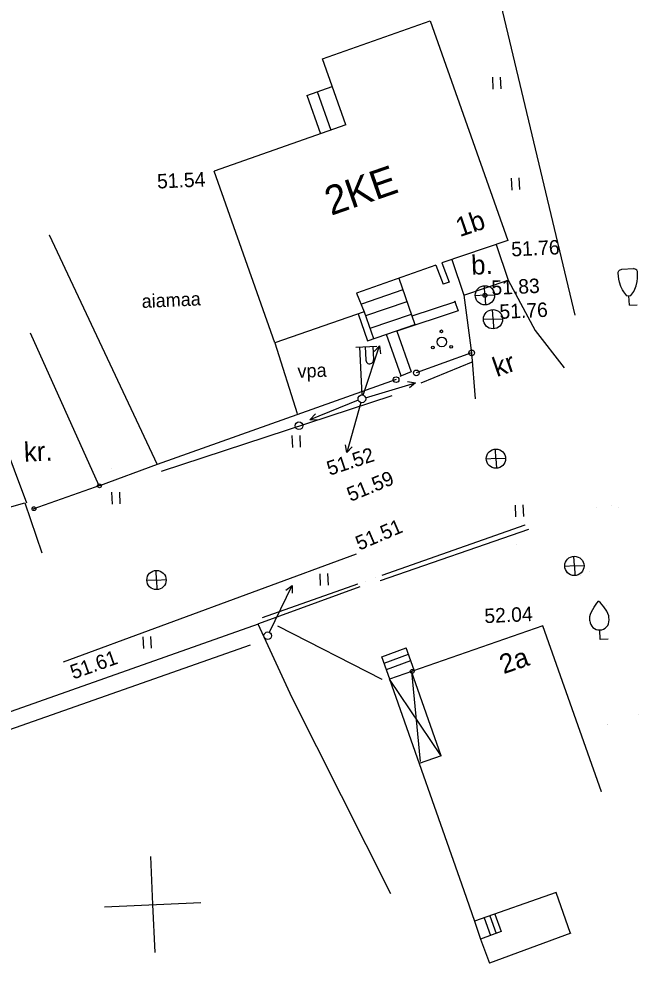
# Model space of a CAD drawing. Extents: x 641454 to 641835, y 6455113 to 6455453.
# Drawn here: x 641717.63 to 641749.76, y 6455223.08 to 6455272.12 of the extents above; entities that cross this region are included whole.
import ezdxf

# ---------------------------------------------------------------- set-up
doc = ezdxf.new("R2010")
doc.units = 0
for name, color, linetype in [('Level 1', 7, 'Continuous'), ('Level 10', 7, 'Continuous'), ('Level 11', 7, 'Continuous'), ('Level 12', 7, 'Continuous'), ('Level 13', 7, 'Continuous'), ('Level 2', 7, 'Continuous'), ('Level 28', 7, 'Continuous'), ('Level 30', 7, 'Continuous'), ('Level 32', 7, 'Continuous'), ('Level 4', 7, 'Continuous'), ('Level 41', 7, 'Continuous'), ('Level 47', 7, 'Continuous'), ('Level 5', 7, 'Continuous'), ('Level 54', 7, 'Continuous'), ('Level 57', 7, 'Continuous'), ('Level 61', 7, 'Continuous'), ('Level 63', 7, 'Continuous')]:
    doc.layers.add(name, color=color, linetype=linetype)

# ---------------------------------------------------------------- blocks, each defined once
blk = doc.blocks.new('KPQQSA')
at = {"layer": 'Level 10'}
for centre, radius in [((0, 550), 70.7), ((0, 0), 250), ((-476, -275), 70.7), ((476, -275), 70.7)]:
    blk.add_circle(centre, radius, dxfattribs=at)
blk = doc.blocks.new('KHEIN_')
at = {"layer": 'Level 41'}
for p, q in [((0, 620.11), (0, 0)), ((405.61, 608.83), (405.61, 0))]:
    blk.add_line(p, q, dxfattribs=at)

msp = doc.modelspace()

# ---------------------------------------------------------------- linework, layer by layer
at = {"layer": 'Level 1'}
for p, q in [((641733.389, 6455270.055), (641738.981, 6455272.026)), ((641738.981, 6455272.026), (641743.003, 6455260.62)), ((641734.599, 6455266.625), (641733.389, 6455270.055)), ((641734.599, 6455266.625), (641727.766, 6455264.215)), ((641727.766, 6455264.215), (641727.766, 6455264.215)), ((641743.003, 6455260.62), (641739.587, 6455259.451)), ((641743.003, 6455260.62), (641743.003, 6455260.62)), ((641739.587, 6455259.451), (641739.587, 6455259.451)), ((641739.964, 6455258.444), (641739.964, 6455258.444)), ((641735.159, 6455257.874), (641735.159, 6455257.874)), ((641735.549, 6455256.909), (641735.549, 6455256.909)), ((641744.819, 6455240.599), (641736.867, 6455237.825)), ((641744.819, 6455240.599), (641744.819, 6455240.599)), ((641747.869, 6455231.975), (641744.819, 6455240.599)), ((641738.038, 6455238.234), (641738.038, 6455238.234)), ((641738.39, 6455233.478), (641738.39, 6455233.478)), ((641747.869, 6455231.975), (641747.869, 6455231.975)), ((641745.506, 6455226.746), (641741.27, 6455225.262)), ((641746.249, 6455224.628), (641745.506, 6455226.746)), ((641741.27, 6455225.262), (641741.27, 6455225.262)), ((641746.265, 6455224.633), (641742.052, 6455223.083))]:
    msp.add_line(p, q, dxfattribs=at)
for points in [[(641730.911, 6455255.297), (641727.766, 6455264.215)], [(641739.27, 6455259.338), (641735.159, 6455257.874)], [(641735.159, 6455257.874), (641735.549, 6455256.909), (641730.911, 6455255.297)], [(641736.867, 6455237.825), (641740.714, 6455226.848)], [(641740.714, 6455226.848), (641741.27, 6455225.262)]]:
    msp.add_lwpolyline(points, dxfattribs=at)
at = {"layer": 'Level 10'}
for p, q in [((641748.924, 6455259.131), (641749.524, 6455259.157)), ((641749.187, 6455257.741), (641749.386, 6455257.75)), ((641749.309, 6455257.246), (641749.286, 6455257.746)), ((641749.309, 6455257.246), (641749.708, 6455257.264)), ((641749.309, 6455257.246), (641749.309, 6455257.246)), ((641741.187, 6455254.309), (641738.496, 6455253.201)), ((641725.029, 6455248.627), (641737.001, 6455252.568)), ((641731.8, 6455250.484), (641731.828, 6455249.865)), ((641732.206, 6455250.491), (641732.233, 6455249.883)), ((641722.441, 6455247.536), (641722.469, 6455246.916)), ((641722.847, 6455247.542), (641722.874, 6455246.934)), ((641743.383, 6455246.875), (641743.41, 6455246.255)), ((641743.788, 6455246.881), (641743.815, 6455246.273)), ((641748.366, 6455246.865), (641748.366, 6455246.865)), ((641748.754, 6455246.738), (641748.754, 6455246.738)), ((641743.911, 6455245.848), (641743.911, 6455245.848)), ((641733.245, 6455243.307), (641733.272, 6455242.688)), ((641733.65, 6455243.314), (641733.678, 6455242.706)), ((641736.476, 6455243.228), (641736.476, 6455243.228)), ((641735.228, 6455242.779), (641735.228, 6455242.779)), ((641730.271, 6455241.027), (641730.271, 6455241.027)), ((641724.062, 6455240.034), (641724.09, 6455239.414)), ((641724.468, 6455240.04), (641724.495, 6455239.432)), ((641747.803, 6455239.886), (641747.781, 6455240.386)), ((641715.088, 6455234.482), (641729.654, 6455239.605)), ((641748.203, 6455239.904), (641747.803, 6455239.886))]:
    msp.add_line(p, q, dxfattribs=at)
for points in [[(641749.187, 6455257.741), (641749.019, 6455257.947), (641748.949, 6455258.055), (641748.865, 6455258.227), (641748.793, 6455258.449), (641748.763, 6455258.604), (641748.733, 6455258.922), (641748.734, 6455258.963), (641748.76, 6455259.036), (641748.799, 6455259.075), (641748.924, 6455259.131)], [(641749.386, 6455257.75), (641749.535, 6455257.97), (641749.595, 6455258.084), (641749.664, 6455258.263), (641749.715, 6455258.491), (641749.731, 6455258.648), (641749.732, 6455258.967), (641749.728, 6455259.008), (641749.696, 6455259.078), (641749.654, 6455259.113), (641749.524, 6455259.157)], [(641736.476, 6455243.228), (641743.911, 6455245.848)], [(641730.271, 6455241.027), (641735.228, 6455242.779)], [(641747.259, 6455240.863), (641747.252, 6455241.012), (641747.259, 6455241.078), (641747.291, 6455241.208), (641747.342, 6455241.334), (641747.477, 6455241.573), (641747.628, 6455241.785), (641747.714, 6455241.884)], [(641748.258, 6455240.907), (641748.251, 6455241.057), (641748.238, 6455241.122), (641748.195, 6455241.248), (641748.133, 6455241.37), (641747.977, 6455241.595), (641747.808, 6455241.793), (641747.714, 6455241.884)]]:
    msp.add_lwpolyline(points, dxfattribs=at)
msp.add_arc((641747.758, 6455240.885), 0.5, 182.5639, 2.5639, dxfattribs=at)
at = {"layer": 'Level 11'}
for p, q in [((641735.108, 6455255.077), (641736.207, 6455255.126)), ((641735.308, 6455255.086), (641735.42, 6455252.588)), ((641735.608, 6455255.099), (641735.639, 6455254.4)), ((641736.007, 6455255.117), (641736.038, 6455254.418))]:
    msp.add_line(p, q, dxfattribs=at)
msp.add_circle((641735.429, 6455252.389), 0.2, dxfattribs=at)
msp.add_arc((641735.839, 6455254.409), 0.2, 182.5032, 2.6246, dxfattribs=at)
at = {"layer": 'Level 12'}
msp.add_line((641730.547, 6455240.086), (641730.547, 6455240.086), dxfattribs=at)
for points in [[(641735.492, 6455252.578), (641736.353, 6455255.137)], [(641736.07, 6455254.848), (641736.353, 6455255.137), (641736.402, 6455254.731)], [(641735.62, 6455252.447), (641738.204, 6455253.228)], [(641737.805, 6455253.291), (641738.204, 6455253.228), (641737.902, 6455252.953)], [(641735.243, 6455252.314), (641732.738, 6455251.307)], [(641735.375, 6455252.196), (641734.657, 6455249.594)], [(641733.142, 6455251.28), (641732.738, 6455251.307), (641733.015, 6455251.609)], [(641734.923, 6455249.898), (641734.657, 6455249.594), (641734.585, 6455249.996)], [(641730.634, 6455240.266), (641731.807, 6455242.698)], [(641731.49, 6455242.446), (641731.807, 6455242.698), (641731.805, 6455242.289)]]:
    msp.add_lwpolyline(points, dxfattribs=at)
for centre in [(641732.166, 6455250.992), (641730.547, 6455240.086)]:
    msp.add_circle(centre, 0.2, dxfattribs=at)
at = {"layer": 'Level 13'}
msp.add_line((641722.453, 6455248.786), (641722.453, 6455248.786), dxfattribs=at)
at = {"layer": 'Level 2'}
for p, q in [((641732.576, 6455268.152), (641733.896, 6455268.618)), ((641732.57, 6455268.168), (641733.279, 6455266.159)), ((641733.107, 6455268.357), (641733.815, 6455266.349)), ((641739.27, 6455259.338), (641739.641, 6455258.346)), ((641739.587, 6455259.451), (641739.964, 6455258.444)), ((641737.341, 6455258.651), (641738.17, 6455256.256)), ((641739.964, 6455258.444), (641739.641, 6455258.346)), ((641739.641, 6455258.346), (641739.641, 6455258.346)), ((641743.021, 6455258.557), (641743.021, 6455258.557)), ((641737.552, 6455258.042), (641735.413, 6455257.301)), ((641740.722, 6455257.778), (641740.722, 6455257.778)), ((641737.763, 6455257.432), (641735.624, 6455256.692)), ((641740.232, 6455257.478), (641740.232, 6455257.478)), ((641740.232, 6455257.478), (641740.434, 6455256.966)), ((641735.233, 6455256.8), (641735.715, 6455255.406)), ((641735.549, 6455256.909), (641736.031, 6455255.516)), ((641737.99, 6455256.777), (641735.85, 6455256.036)), ((641740.434, 6455256.966), (641740.434, 6455256.966)), ((641738.17, 6455256.256), (641738.17, 6455256.256)), ((641737.238, 6455255.899), (641737.238, 6455255.899)), ((641735.715, 6455255.406), (641735.715, 6455255.406)), ((641737.982, 6455253.789), (641737.4, 6455253.558)), ((641737.982, 6455253.789), (641737.982, 6455253.789)), ((641736.162, 6455243.112), (641736.162, 6455243.112)), ((641735.623, 6455242.9), (641735.623, 6455242.9)), ((641737.472, 6455239.212), (641737.472, 6455239.212)), ((641737.723, 6455239.457), (641737.723, 6455239.457)), ((641738.149, 6455238.295), (641737.723, 6455239.457)), ((641736.886, 6455237.832), (641736.46, 6455238.994)), ((641739.537, 6455233.85), (641738.011, 6455238.224)), ((641748.163, 6455235.468), (641748.163, 6455235.468)), ((641748.19, 6455235.469), (641748.19, 6455235.469)), ((641739.537, 6455233.85), (641738.4, 6455233.451)), ((641741.772, 6455225.428), (641742.108, 6455224.516)), ((641742.065, 6455225.536), (641742.4, 6455224.624)), ((641742.328, 6455225.632), (641742.663, 6455224.721)), ((641742.663, 6455224.721), (641741.594, 6455224.327)), ((641741.594, 6455224.327), (641741.594, 6455224.327)), ((641742.052, 6455223.083), (641742.052, 6455223.083))]:
    msp.add_line(p, q, dxfattribs=at)
for points in [[(641740.722, 6455257.778), (641743.021, 6455258.557)], [(641735.715, 6455255.406), (641738.17, 6455256.256)], [(641736.46, 6455238.994), (641737.723, 6455239.457)], [(641736.58, 6455238.665), (641737.844, 6455239.128)], [(641736.701, 6455238.337), (641737.964, 6455238.8)], [(641738.011, 6455238.224), (641738.458, 6455233.552)], [(641739.537, 6455233.85), (641736.867, 6455237.825)], [(641741.27, 6455225.262), (641741.594, 6455224.327)], [(641741.594, 6455224.327), (641742.052, 6455223.083)]]:
    msp.add_lwpolyline(points, dxfattribs=at)
at = {"layer": 'Level 28'}
for p, q in [((641719.207, 6455260.9), (641719.207, 6455260.9)), ((641737.205, 6455253.385), (641737.205, 6455253.385)), ((641721.812, 6455247.874), (641721.812, 6455247.874)), ((641718.414, 6455246.682), (641718.414, 6455246.682)), ((641747.585, 6455246.735), (641747.585, 6455246.735)), ((641744.069, 6455245.599), (641744.069, 6455245.599)), ((641736.384, 6455242.94), (641736.384, 6455242.94)), ((641735.332, 6455242.628), (641735.332, 6455242.628)), ((641730.042, 6455240.69), (641730.042, 6455240.69)), ((641730.071, 6455240.7), (641730.071, 6455240.7)), ((641731.809, 6455236.862), (641731.809, 6455236.862))]:
    msp.add_line(p, q, dxfattribs=at)
for points in [[(641746.499, 6455256.737), (641740.505, 6455281.873)], [(641719.207, 6455260.9), (641724.809, 6455248.977)], [(641741.127, 6455254.774), (641738.255, 6455253.735)], [(641737.205, 6455253.385), (641724.809, 6455248.977), (641721.812, 6455247.874)], [(641744.069, 6455245.599), (641736.384, 6455242.94)], [(641735.332, 6455242.628), (641730.071, 6455240.7)], [(641730.042, 6455240.69), (641710.658, 6455233.825)], [(641736.929, 6455226.679), (641731.809, 6455236.862), (641730.042, 6455240.69)]]:
    msp.add_lwpolyline(points, dxfattribs=at)
for centre, radius in [((641741.127, 6455254.774), 0.148), ((641738.255, 6455253.735), 0.148), ((641737.205, 6455253.385), 0.148), ((641721.812, 6455247.874), 0.1), ((641718.414, 6455246.682), 0.1)]:
    msp.add_circle(centre, radius, dxfattribs=at)
at = {"layer": 'Level 30'}
for p, q in [((641742.392, 6455260.413), (641743.021, 6455258.557)), ((641740.097, 6455259.624), (641740.722, 6455257.778)), ((641740.28, 6455257.429), (641738.025, 6455256.676)), ((641740.434, 6455256.966), (641737.238, 6455255.899)), ((641736.691, 6455255.744), (641737.447, 6455253.601)), ((641737.238, 6455255.899), (641737.982, 6455253.789)), ((641746.755, 6455243.202), (641746.755, 6455243.202)), ((641747.24, 6455243.398), (641747.24, 6455243.398)), ((641748.131, 6455241.638), (641748.131, 6455241.638)), ((641749.763, 6455236.015), (641749.763, 6455236.015))]:
    msp.add_line(p, q, dxfattribs=at)
for points in [[(641743.021, 6455258.557), (641744.43, 6455255.933)], [(641740.722, 6455257.778), (641741.127, 6455254.774)], [(641721.798, 6455247.863), (641718.231, 6455255.802)], [(641744.43, 6455255.933), (641745.932, 6455253.991)], [(641741.127, 6455254.774), (641741.314, 6455252.384)], [(641716.084, 6455252.128), (641718.036, 6455246.99)], [(641718.371, 6455246.668), (641721.907, 6455247.927)], [(641711.597, 6455246.535), (641714.242, 6455247.331), (641714.617, 6455246.053), (641717.936, 6455246.985)], [(641717.936, 6455246.985), (641718.821, 6455244.394)], [(641735.13, 6455244.322), (641719.932, 6455238.721)]]:
    msp.add_lwpolyline(points, dxfattribs=at)
at = {"layer": 'Level 32'}
for p, q in [((641731.072, 6455240.574), (641731.072, 6455240.574)), ((641736.479, 6455237.819), (641736.479, 6455237.819))]:
    msp.add_line(p, q, dxfattribs=at)
msp.add_lwpolyline([(641736.479, 6455237.819), (641731.072, 6455240.574)], dxfattribs=at)
at = {"layer": 'Level 4'}
for p, q in [((641741.817, 6455257.766), (641741.794, 6455258.266)), ((641741.817, 6455257.766), (641741.317, 6455257.744)), ((641741.817, 6455257.766), (641742.316, 6455257.789)), ((641741.817, 6455257.766), (641741.817, 6455257.766)), ((641741.817, 6455257.766), (641741.839, 6455257.267)), ((641742.235, 6455256.524), (641742.212, 6455257.023)), ((641742.235, 6455256.524), (641741.735, 6455256.502)), ((641742.235, 6455256.524), (641742.734, 6455256.546)), ((641742.235, 6455256.524), (641742.235, 6455256.524)), ((641742.235, 6455256.524), (641742.257, 6455256.024)), ((641742.388, 6455249.282), (641742.366, 6455249.782)), ((641742.388, 6455249.282), (641742.887, 6455249.305)), ((641742.388, 6455249.282), (641741.888, 6455249.26)), ((641742.388, 6455249.282), (641742.41, 6455248.783)), ((641746.456, 6455243.712), (641746.433, 6455244.212)), ((641724.771, 6455242.979), (641724.749, 6455243.479)), ((641746.456, 6455243.712), (641745.956, 6455243.69)), ((641746.456, 6455243.712), (641746.955, 6455243.735)), ((641746.456, 6455243.712), (641746.478, 6455243.213)), ((641724.771, 6455242.979), (641724.272, 6455242.957)), ((641724.771, 6455242.979), (641725.27, 6455243.002)), ((641724.771, 6455242.979), (641724.793, 6455242.48)), ((641724.796, 6455242.898), (641724.796, 6455242.898))]:
    msp.add_line(p, q, dxfattribs=at)
for centre in [(641741.817, 6455257.766), (641742.235, 6455256.524), (641742.388, 6455249.282), (641746.456, 6455243.712), (641724.771, 6455242.979)]:
    msp.add_circle(centre, 0.5, dxfattribs=at)
at = {"layer": 'Level 41'}
msp.add_lwpolyline([(641730.911, 6455255.297), (641732.08, 6455251.631)], dxfattribs=at)
at = {"layer": 'Level 5'}
msp.add_line((641743.44, 6455244.8), (641743.44, 6455244.8), dxfattribs=at)
at = {"layer": 'Level 54'}
for centre in [(641741.817, 6455257.766), (641738.038, 6455238.234)]:
    msp.add_circle(centre, 0.1, dxfattribs=at)
at = {"layer": 'Level 61'}
for p, q in [((641724.457, 6455228.622), (641724.569, 6455226.125)), ((641724.457, 6455228.622), (641724.569, 6455226.125)), ((641724.457, 6455228.622), (641724.569, 6455226.125)), ((641724.457, 6455228.622), (641724.569, 6455226.125)), ((641724.457, 6455228.622), (641724.569, 6455226.125)), ((641724.457, 6455228.622), (641724.569, 6455226.125)), ((641722.072, 6455226.013), (641727.066, 6455226.237)), ((641722.072, 6455226.013), (641727.066, 6455226.237)), ((641722.072, 6455226.013), (641727.066, 6455226.237)), ((641722.072, 6455226.013), (641727.066, 6455226.237)), ((641722.072, 6455226.013), (641727.066, 6455226.237)), ((641722.072, 6455226.013), (641727.066, 6455226.237)), ((641722.072, 6455226.013), (641727.066, 6455226.237)), ((641722.072, 6455226.013), (641727.066, 6455226.237)), ((641722.072, 6455226.013), (641727.066, 6455226.237)), ((641722.072, 6455226.013), (641727.066, 6455226.237)), ((641722.072, 6455226.013), (641727.066, 6455226.237)), ((641722.072, 6455226.013), (641727.066, 6455226.237)), ((641722.072, 6455226.013), (641727.066, 6455226.237)), ((641722.072, 6455226.013), (641727.066, 6455226.237)), ((641722.072, 6455226.013), (641727.066, 6455226.237)), ((641722.072, 6455226.013), (641727.066, 6455226.237)), ((641722.072, 6455226.013), (641727.066, 6455226.237)), ((641722.072, 6455226.013), (641727.066, 6455226.237)), ((641722.072, 6455226.013), (641727.066, 6455226.237)), ((641722.072, 6455226.013), (641727.066, 6455226.237)), ((641722.072, 6455226.013), (641727.066, 6455226.237)), ((641722.072, 6455226.013), (641727.066, 6455226.237)), ((641722.072, 6455226.013), (641727.066, 6455226.237)), ((641722.072, 6455226.013), (641727.066, 6455226.237)), ((641724.569, 6455226.125), (641724.681, 6455223.628)), ((641724.569, 6455226.125), (641724.681, 6455223.628)), ((641724.569, 6455226.125), (641724.681, 6455223.628)), ((641724.569, 6455226.125), (641724.681, 6455223.628)), ((641724.569, 6455226.125), (641724.681, 6455223.628)), ((641724.569, 6455226.125), (641724.681, 6455223.628))]:
    msp.add_line(p, q, dxfattribs=at)

# ---------------------------------------------------------------- block references
at = {"layer": 'Level 10', "xscale": 0.0009998999672616445, "yscale": 0.000999899967261645, "rotation": 2.563905233208067}
for name, p in [('KHEIN_', (641742.232, 6455268.477)), ('KHEIN_', (641743.204, 6455263.235)), ('KPQQSA', (641739.579, 6455255.346))]:
    msp.add_blockref(name, p, dxfattribs=at)

# ---------------------------------------------------------------- texts
at = {"layer": 'Level 47'}
for s, rotation, p in [('51.54', 2.5639, (641724.816, 6455263.31)), ('51.76', 2.5639, (641743.198, 6455259.785)), ('51.52', 18.184, (641733.756, 6455248.392)), ('51.59', 22.1885, (641734.841, 6455247.035)), ('51.51', 23.0082, (641735.3, 6455244.503)), ('52.04', 2.5639, (641741.801, 6455240.738)), ('51.61', 19.4876, (641720.459, 6455237.813))]:
    msp.add_text(s, height=0.7499, rotation=rotation, dxfattribs=at).set_placement(p)
at = {"layer": 'Level 57'}
for s, height, rotation, p in [('2KE', 1.4998, 19.1681, (641733.831, 6455261.892)), ('1b', 0.9999, 18.8908, (641740.507, 6455260.783)), ('b.', 0.9999, 2.5639, (641741.123, 6455258.831)), ('aiamaa', 0.6999, 2.5639, (641724.017, 6455257.106)), ('kr', 0.9999, 19.2668, (641742.429, 6455253.515)), ('vpa', 0.6999, 2.5639, (641732.105, 6455253.471)), ('kr.', 0.9999, 2.5639, (641717.912, 6455249.124)), ('2a', 0.9999, 19.2326, (641742.787, 6455238.085))]:
    msp.add_text(s, height=height, rotation=rotation, dxfattribs=at).set_placement(p)
at = {"layer": 'Level 63'}
for s, p in [('51.83', (641742.166, 6455257.782)), ('51.76', (641742.584, 6455256.54))]:
    msp.add_text(s, height=0.7499, rotation=2.5639, dxfattribs=at).set_placement(p)

doc.saveas('drawing.dxf')
